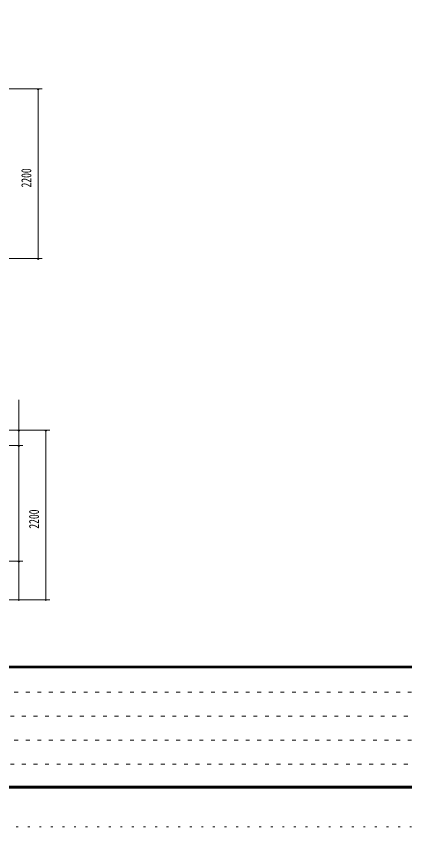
# Model space of a CAD drawing. Units: millimetres, scale not verified. Extents: x -21353 to 21363, y -10500 to 10500.
# Drawn here: x 1689 to 6725, y -10500 to 13 of the extents above; entities that cross this region are included whole.
import ezdxf
from ezdxf.enums import TextEntityAlignment as Align

# ---------------------------------------------------------------- set-up
doc = ezdxf.new("R2010")
doc.units = ezdxf.units.MM
doc.header["$LTSCALE"] = 50
doc.linetypes.add('USER1', pattern=[3, 1, -2])
doc.linetypes.add('USER4', pattern=[3, 0.5, -2.5])
for name, color, linetype, lineweight in [('0-5_1-5DIM', 3, 'Continuous', 18), ('0-C_F-F', 5, 'Continuous', 18), ('0-D_F-E_J_ADD', 5, 'USER4', 18)]:
    doc.layers.add(name, color=color, linetype=linetype, lineweight=lineweight)
doc.styles.add('ＭＳ ゴシック', font='')
doc.styles.get('ＭＳ ゴシック').set_extended_font_data('MS Gothic')

msp = doc.modelspace()

# ---------------------------------------------------------------- linework, layer by layer
at = {"layer": '0-5_1-5DIM'}
for p, q in [((1139.89, -930.32), (2022.89, -930.32)), ((1982.89, -930.32), (1962.89, -930.32)), ((1972.89, -930.32), (1972.89, -3130.32)), ((2022.89, -3130.32), (1139.89, -3130.32)), ((1982.89, -3130.32), (1962.89, -3130.32)), ((1722.89, -7555.32), (1722.89, -4962.82)), ((1139.89, -5355.32), (2122.89, -5355.32)), ((1732.89, -5355.33), (1712.89, -5355.33)), ((2082.89, -5355.33), (2062.89, -5355.33)), ((2072.89, -5355.32), (2072.89, -7555.32)), ((1389.89, -5555.33), (1772.89, -5555.33)), ((1732.89, -5555.33), (1712.89, -5555.33)), ((1389.89, -7055.32), (1772.89, -7055.32)), ((1732.89, -7055.32), (1712.89, -7055.32)), ((2122.89, -7555.32), (1139.89, -7555.32)), ((1732.89, -7555.32), (1712.89, -7555.32)), ((2082.89, -7555.32), (2062.89, -7555.32))]:
    msp.add_line(p, q, dxfattribs=at)
for centre in [(1972.89, -930.32), (1972.89, -3130.32), (1722.89, -5355.33), (2072.89, -5355.33), (1722.89, -5555.33), (1722.89, -7055.32), (1722.89, -7555.32), (2072.89, -7555.32)]:
    msp.add_arc(centre, 10, 180, 0, dxfattribs=at)
at = {"layer": '0-C_F-F'}
for p, q in [((20838.33, -8415), (-7811.67, -8415)), ((-7811.67, -8417.5), (20838.33, -8417.5)), ((20838.33, -8420), (-7811.67, -8420)), ((-7811.67, -8422.5), (20838.33, -8422.5)), ((20838.33, -8425), (-7811.67, -8425)), ((-7811.67, -8427.5), (20838.33, -8427.5)), ((20838.33, -8430), (-7811.67, -8430)), ((-7811.67, -8432.5), (20838.33, -8432.5)), ((20838.33, -8435), (-7811.67, -8435)), ((-7811.67, -8437.5), (20838.33, -8437.5)), ((20838.33, -8440), (-7811.67, -8440))]:
    msp.add_line(p, q, dxfattribs=at)
at = {"layer": '0-C_F-F', "color": 6, "linetype": 'USER1'}
for p, q in [((10413.33, -8752), (-7836.67, -8752)), ((-7836.67, -9064), (10413.34, -9064)), ((10413.34, -9376), (-7836.67, -9376)), ((-7836.67, -9688), (7905.34, -9688))]:
    msp.add_line(p, q, dxfattribs=at)
at = {"layer": '0-C_F-F'}
for points in [[(20863.33, -10000), (-7836.67, -10000), (-7836.67, 10100), (20863.33, 10100)], [(20860.83, -9997.5), (-7834.17, -9997.5), (-7834.17, 10097.5), (20860.83, 10097.5)], [(20858.33, -9995), (20858.33, 10095), (-7831.67, 10095), (-7831.67, -9995)], [(20855.83, -9992.5), (-7829.17, -9992.5), (-7829.17, 10092.5), (20855.83, 10092.5)], [(20853.33, -9990), (20853.33, 10090), (-7826.67, 10090), (-7826.67, -9990)], [(20850.83, -9987.5), (-7824.17, -9987.5), (-7824.17, 10087.5), (20850.83, 10087.5)], [(20848.33, -9985), (20848.33, 10085), (-7821.67, 10085), (-7821.67, -9985)], [(20845.83, -9982.5), (-7819.17, -9982.5), (-7819.17, 10082.5), (20845.83, 10082.5)], [(20843.33, -9980), (-7816.67, -9980), (-7816.67, 10080), (20843.33, 10080)], [(20840.83, -9977.5), (-7814.17, -9977.5), (-7814.17, 10077.5), (20840.83, 10077.5)], [(20838.33, -9975), (20838.33, 10075), (-7811.67, 10075), (-7811.67, -9975)]]:
    msp.add_lwpolyline(points, close=True, dxfattribs=at)
at = {"layer": '0-D_F-E_J_ADD'}
msp.add_lwpolyline([(21363.33, -10500), (-8336.67, -10500), (-8336.67, 10500), (21363.33, 10500)], close=True, dxfattribs=at)

# ---------------------------------------------------------------- texts
at = {"layer": '0-5_1-5DIM', "color": 7, "style": 'ＭＳ ゴシック', "width": 0.7}
for p in [(1922.89, -2207.74), (2022.89, -6632.75)]:
    msp.add_text('2200', height=130.2, rotation=90, dxfattribs=at).set_placement(p, align=Align.BOTTOM_LEFT)

doc.saveas('drawing.dxf')
